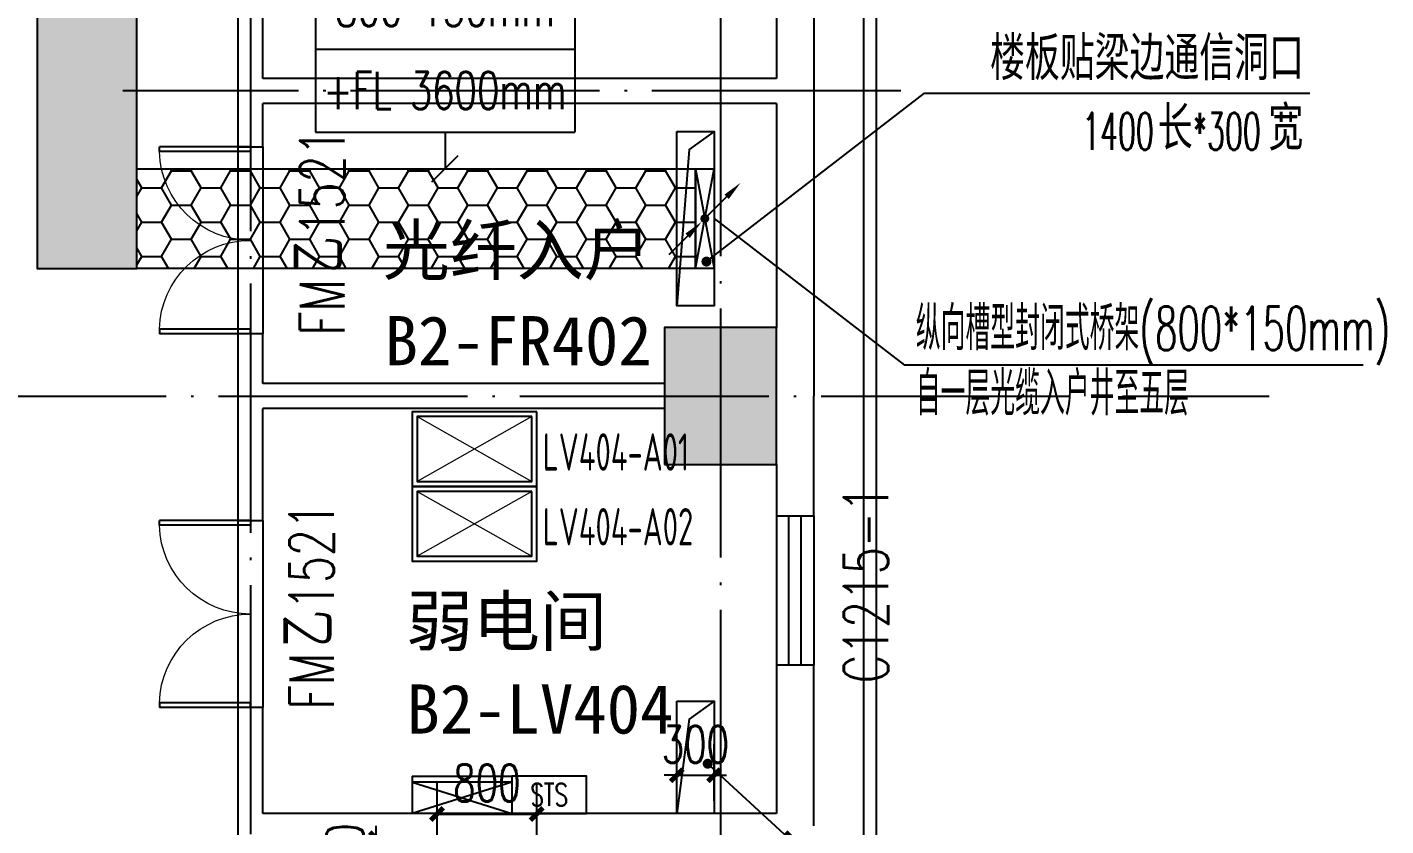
# Model space of a CAD drawing. Extents: x -18502 to 259858, y -468734 to 127958.
# Drawn here: x 71232 to 82145, y -299763 to -293351 of the extents above; entities that cross this region are included whole.
import ezdxf
from ezdxf.enums import TextEntityAlignment as Align

# ---------------------------------------------------------------- set-up
doc = ezdxf.new("R2010")
doc.units = 0
doc.header["$LTSCALE"] = 1000
doc.linetypes.add('参照-弱电底图$0$DOTE', pattern=[2.42, 2, -0.2, 0.02, -0.2])
doc.layers.get('0').update_dxf_attribs({"linetype": 'CONTINUOUS'})
doc.layers.get('Defpoints').update_dxf_attribs({"linetype": 'CONTINUOUS'})
for name, color, linetype in [('0桥架标注-垂直', 6, 'CONTINUOUS'), ('0桥架标注-走廊', 1, 'CONTINUOUS'), ('参照-弱电底图$0$0弱电机柜', 3, 'CONTINUOUS'), ('参照-弱电底图$0$0弱电机柜编号', 3, 'CONTINUOUS'), ('参照-弱电底图$0$COLUMN', 2, 'CONTINUOUS'), ('参照-弱电底图$0$DIM_LEAD', 3, 'CONTINUOUS'), ('参照-弱电底图$0$DOOR_FIRE', 4, 'CONTINUOUS'), ('参照-弱电底图$0$DOOR_FIRE_TEXT', 7, 'CONTINUOUS'), ('参照-弱电底图$0$DOTE', 14, '参照-弱电底图$0$DOTE'), ('参照-弱电底图$0$DQ-电气楼板开洞', 5, 'CONTINUOUS'), ('参照-弱电底图$0$IT设备', 5, 'CONTINUOUS'), ('参照-弱电底图$0$PUB_DIM', 3, 'CONTINUOUS'), ('参照-弱电底图$0$PUB_HATCH', 8, 'CONTINUOUS'), ('参照-弱电底图$0$PUB_TEXT', 7, 'CONTINUOUS'), ('参照-弱电底图$0$RAIL', 163, 'CONTINUOUS'), ('参照-弱电底图$0$WALL', 2, 'CONTINUOUS'), ('参照-弱电底图$0$WINDOW', 4, 'CONTINUOUS'), ('参照-弱电底图$0$WINDOW_TEXT', 7, 'CONTINUOUS'), ('参照-弱电底图$0$图层1-房间名称', 4, 'CONTINUOUS'), ('参照-弱电底图$0$图层1-房间编号', 51, 'CONTINUOUS'), ('参照-弱电底图$0$通信留洞', 111, 'CONTINUOUS'), ('参照-生产网桥架$0$EQUIP-箱柜', 3, 'CONTINUOUS'), ('参照-生产网桥架$0$LWIRE', 4, 'CONTINUOUS'), ('参照-生产网桥架$0$T通信桥架-主', 5, 'CONTINUOUS')]:
    doc.layers.add(name, color=color, linetype=linetype)
doc.styles.add('hzdf2', font='romans2.shx', dxfattribs={"width": 0.75, "height": 3.5, "bigfont": 'hzdf2.shx'})
doc.styles.add('STDTEXT', font='romans2.shx', dxfattribs={"bigfont": 'hzdf2.shx'})
doc.styles.add('参照-弱电底图$0$_TCH_DIM', font='SIMPLEX', dxfattribs={"width": 0.8, "bigfont": 'HZTXT.shx'})
doc.styles.add('参照-弱电底图$0$_TCH_DIM_T3', font='SIMPLEX', dxfattribs={"width": 0.705882, "bigfont": 'GBCBIG.shx'})
doc.styles.add('参照-弱电底图$0$_TCH_WINDOW', font='SIMPLEX', dxfattribs={"height": 3.5, "bigfont": 'GBCBIG.shx'})
doc.styles.add('参照-弱电底图$0$_TEL_ATTDEF', font='ROMANS2', dxfattribs={"width": 0.8, "height": 3, "bigfont": 'AllInOneBig.shx'})
doc.styles.add('参照-弱电底图$0$_TEL_DIM', font='SIMPLEX', dxfattribs={"width": 0.8, "height": 3.5, "bigfont": 'HZTXT.shx'})
doc.styles.add('参照-弱电底图$0$AUDIT_D_250910134057-0', font='simhei.ttf', dxfattribs={"width": 0.8})
doc.styles.add('参照-弱电底图$0$HZDF2', font='gbenor.shx', dxfattribs={"width": 0.7, "height": 300, "bigfont": 'gbcbig.shx'})
doc.styles.add('参照-生产网桥架$0$_TEL_DIM', font='SIMPLEX', dxfattribs={"width": 0.8, "height": 3.5, "bigfont": 'HZTXT'})
doc.styles.add('参照-生产网桥架$0$STANDARD', font='GBENOR', dxfattribs={"bigfont": 'GBCBIG'})
doc.dimstyles.new('参照-弱电底图$0$_TCH_ARCH&&100', dxfattribs={"dimtxt": 297.5, "dimasz": 100, "dimexe": 250, "dimexo": 300, "dimgap": 100, "dimtad": 1, "dimdec": 0, "dimzin": 0, "dimdsep": 46, "dimtxsty": '参照-弱电底图$0$_TCH_DIM_T3', "dimblk": '参照-弱电底图$0$_ArchTick', "dimcen": 0.09, "dimclrt": 7, "dimazin": 2, "dimtfac": 1, "dimtdec": 0, "dimtix": 1, "dimtmove": 2, "dimatfit": 3, "dimfxl": 1, "dimtolj": 1, "dimtzin": 0, "dimarcsym": 0})

# ---------------------------------------------------------------- blocks, each defined once
blk = doc.blocks.new('*U9')
for p, q in [((-566.7, 800), (266.8, 800)), ((-566.7, 800), (-566.7, 0)), ((266.8, 800), (266.8, 0)), ((-566.7, 533.3), (266.8, 533.3)), ((-566.7, 266.7), (266.8, 266.7)), ((-566.7, 0), (266.8, 0))]:
    blk.add_line(p, q)
at = {"color": 7, "style": 'STDTEXT', "width": 0.75}
for tag, p in [('TRAYNO', (-466.7, 666.7)), ('TRAYSIZE', (-466.7, 400)), ('INSTALLELEVATION', (-466.7, 133.3))]:
    blk.add_attdef(tag, text='', height=200, dxfattribs=at).set_placement(p, align=Align.MIDDLE_LEFT)
blk = doc.blocks.new('参照-生产网桥架$0$$TelecSys$00000081')
for p, q in [((0.104, 0.104), (0.104, 0.104)), ((-0.104, -0.104), (-0.104, -0.104)), ((-1.15, -1.15), (-0.55, -0.55))]:
    blk.add_line(p, q)
at = {"const_width": 0.142}
blk.add_lwpolyline([(0.071, 0, 1), (-0.071, 0, 1)], format="xyb", close=True, dxfattribs=at)
blk.add_solid([(-0.62, -0.48), (-0.48, -0.62), (-0.1, -0.1)])
at = {"style": '参照-生产网桥架$0$STANDARD', "width": 0.8, "flags": 9}
blk.add_attdef('A', (0, 0), '', height=0.00002, rotation=180, dxfattribs=at)
blk = doc.blocks.new('参照-生产网桥架$0$$TelecSys$00000079')
for p, q in [((0.7, 0.7), (0, 0)), ((0.104, 0.104), (0.104, 0.104)), ((-0.104, -0.104), (-0.104, -0.104))]:
    blk.add_line(p, q)
at = {"const_width": 0.142}
blk.add_lwpolyline([(-0.071, 0, 1), (0.071, 0, 1)], format="xyb", close=True, dxfattribs=at)
blk.add_solid([(0.63, 0.77), (0.77, 0.63), (1.15, 1.15)])
at = {"style": '参照-生产网桥架$0$STANDARD', "width": 0.8, "flags": 9}
blk.add_attdef('A', (0, 0), '', height=0.00002, dxfattribs=at)
blk = doc.blocks.new('参照-生产网桥架$0$800X150紫色')
at = {"color": 6}
for p, q in [((-400, 150), (400, 0)), ((400, 150), (-400, 0))]:
    blk.add_line(p, q, dxfattribs=at)
blk.add_lwpolyline([(-400, 150), (400, 150), (400, 0), (-400, 0)], close=True, dxfattribs=at)
blk = doc.blocks.new('参照-生产网桥架$0$$equip_U$00001151(zhang)')
at = {"xscale": 0.002, "yscale": 0.002, "zscale": 0.002}
blk.add_blockref('参照-生产网桥架$0$800X150紫色', (0, 0), dxfattribs=at)
at = {"color": 7, "style": '参照-生产网桥架$0$_TEL_DIM', "flags": 1}
for tag in ['A', 'REMARK']:
    blk.add_attdef(tag, text='', height=0.00002, dxfattribs=at).set_placement((0, 0), align=Align.MIDDLE_CENTER)
blk = doc.blocks.new('参照-弱电底图$0$_ArchTick')
at = {"color": 0, "linetype": 'ByBlock', "const_width": 0.4}
blk.add_lwpolyline([(-0.5, -0.5), (0.5, 0.5)], dxfattribs=at)
blk = doc.blocks.new('*D77')
at = {"layer": 'Defpoints', "color": 0, "transparency": 16777216}
for p in [(-1020484, -705026), (-1019684, -705026), (-1019684, -705571)]:
    blk.add_point(p, dxfattribs=at)
at = {"layer": '参照-弱电底图$0$PUB_DIM', "color": 0, "lineweight": -2, "transparency": 16777216}
for p, q in [((-1020484, -705326), (-1020484, -705821)), ((-1019684, -705326), (-1019684, -705821)), ((-1020484, -705571), (-1019684, -705571))]:
    blk.add_line(p, q, dxfattribs=at)
at = {"layer": '参照-弱电底图$0$PUB_DIM', "color": 0, "lineweight": -2, "transparency": 16777216, "xscale": 100, "yscale": 100, "zscale": 100, "rotation": 180}
blk.add_blockref('参照-弱电底图$0$_ArchTick', (-1020484, -705571), dxfattribs=at)
at = {"layer": '参照-弱电底图$0$PUB_DIM', "color": 0, "lineweight": -2, "transparency": 16777216, "xscale": 100, "yscale": 100, "zscale": 100}
blk.add_blockref('参照-弱电底图$0$_ArchTick', (-1019684, -705571), dxfattribs=at)
at = {"layer": '参照-弱电底图$0$PUB_DIM', "color": 7, "transparency": 16777216, "insert": (-1020084, -705322), "char_height": 297.5, "attachment_point": 5, "style": '参照-弱电底图$0$_TCH_DIM_T3'}
blk.add_mtext('\\A1;800', dxfattribs=at)
blk = doc.blocks.new('*D78')
at = {"layer": 'Defpoints', "color": 0, "transparency": 16777216}
for p in [(-1020952, -704726), (-1020484, -704726), (-1020484, -705026)]:
    blk.add_point(p, dxfattribs=at)
at = {"layer": '参照-弱电底图$0$PUB_DIM', "color": 0, "lineweight": -2, "transparency": 16777216}
for p, q in [((-1020952, -704726), (-1020952, -704626)), ((-1020784, -704726), (-1021202, -704726)), ((-1020952, -705026), (-1020952, -704726)), ((-1020784, -705026), (-1021202, -705026)), ((-1020952, -705026), (-1020952, -705126))]:
    blk.add_line(p, q, dxfattribs=at)
at = {"layer": '参照-弱电底图$0$PUB_DIM', "color": 0, "lineweight": -2, "transparency": 16777216, "xscale": 100, "yscale": 100, "zscale": 100}
for p, rotation in [((-1020952, -704726), 270), ((-1020952, -705026), 90)]:
    blk.add_blockref('参照-弱电底图$0$_ArchTick', p, dxfattribs=dict(at, rotation=rotation))
at = {"layer": '参照-弱电底图$0$PUB_DIM', "color": 7, "transparency": 16777216, "insert": (-1021201, -704876), "char_height": 297.5, "attachment_point": 5, "rotation": 90, "style": '参照-弱电底图$0$_TCH_DIM_T3'}
blk.add_mtext('\\A1;300', dxfattribs=at)
blk = doc.blocks.new('*D79')
at = {"layer": 'Defpoints', "color": 0, "transparency": 16777216}
for p in [(-1019684, -702781), (-1020484, -703276), (-1019684, -703276)]:
    blk.add_point(p, dxfattribs=at)
at = {"layer": '参照-弱电底图$0$PUB_DIM', "color": 0, "lineweight": -2, "transparency": 16777216}
for p, q in [((-1020484, -702976), (-1020484, -702531)), ((-1019684, -702976), (-1019684, -702531)), ((-1020484, -702781), (-1019684, -702781))]:
    blk.add_line(p, q, dxfattribs=at)
at = {"layer": '参照-弱电底图$0$PUB_DIM', "color": 0, "lineweight": -2, "transparency": 16777216, "xscale": 100, "yscale": 100, "zscale": 100, "rotation": 180}
blk.add_blockref('参照-弱电底图$0$_ArchTick', (-1020484, -702781), dxfattribs=at)
at = {"layer": '参照-弱电底图$0$PUB_DIM', "color": 0, "lineweight": -2, "transparency": 16777216, "xscale": 100, "yscale": 100, "zscale": 100}
blk.add_blockref('参照-弱电底图$0$_ArchTick', (-1019684, -702781), dxfattribs=at)
at = {"layer": '参照-弱电底图$0$PUB_DIM', "color": 7, "transparency": 16777216, "insert": (-1020084, -702532), "char_height": 297.5, "attachment_point": 5, "style": '参照-弱电底图$0$_TCH_DIM_T3'}
blk.add_mtext('\\A1;800', dxfattribs=at)
blk = doc.blocks.new('*D80')
at = {"layer": 'Defpoints', "color": 0, "transparency": 16777216}
for p in [(-1020974, -702976), (-1020484, -702976), (-1020484, -703276)]:
    blk.add_point(p, dxfattribs=at)
at = {"layer": '参照-弱电底图$0$PUB_DIM', "color": 0, "lineweight": -2, "transparency": 16777216}
for p, q in [((-1020974, -702976), (-1020974, -702876)), ((-1020784, -702976), (-1021224, -702976)), ((-1020974, -703276), (-1020974, -702976)), ((-1020784, -703276), (-1021224, -703276)), ((-1020974, -703276), (-1020974, -703376))]:
    blk.add_line(p, q, dxfattribs=at)
at = {"layer": '参照-弱电底图$0$PUB_DIM', "color": 0, "lineweight": -2, "transparency": 16777216, "xscale": 100, "yscale": 100, "zscale": 100}
for p, rotation in [((-1020974, -702976), 270), ((-1020974, -703276), 90)]:
    blk.add_blockref('参照-弱电底图$0$_ArchTick', p, dxfattribs=dict(at, rotation=rotation))
at = {"layer": '参照-弱电底图$0$PUB_DIM', "color": 7, "transparency": 16777216, "insert": (-1021223, -703126), "char_height": 297.5, "attachment_point": 5, "rotation": 90, "style": '参照-弱电底图$0$_TCH_DIM_T3'}
blk.add_mtext('\\A1;300', dxfattribs=at)
blk = doc.blocks.new('*D81')
at = {"layer": 'Defpoints', "color": 0, "transparency": 16777216}
for p in [(-1018259, -702470), (-1018559, -702976), (-1018259, -702976)]:
    blk.add_point(p, dxfattribs=at)
at = {"layer": '参照-弱电底图$0$PUB_DIM', "color": 0, "lineweight": -2, "transparency": 16777216}
for p, q in [((-1018559, -702676), (-1018559, -702220)), ((-1018259, -702676), (-1018259, -702220)), ((-1018559, -702470), (-1018659, -702470)), ((-1018559, -702470), (-1018259, -702470)), ((-1018259, -702470), (-1018159, -702470))]:
    blk.add_line(p, q, dxfattribs=at)
at = {"layer": '参照-弱电底图$0$PUB_DIM', "color": 0, "lineweight": -2, "transparency": 16777216, "xscale": 100, "yscale": 100, "zscale": 100}
blk.add_blockref('参照-弱电底图$0$_ArchTick', (-1018559, -702470), dxfattribs=at)
at = {"layer": '参照-弱电底图$0$PUB_DIM', "color": 0, "lineweight": -2, "transparency": 16777216, "xscale": 100, "yscale": 100, "zscale": 100, "rotation": 180}
blk.add_blockref('参照-弱电底图$0$_ArchTick', (-1018259, -702470), dxfattribs=at)
at = {"layer": '参照-弱电底图$0$PUB_DIM', "color": 7, "transparency": 16777216, "insert": (-1018409, -702222), "char_height": 297.5, "attachment_point": 5, "style": '参照-弱电底图$0$_TCH_DIM_T3'}
blk.add_mtext('\\A1;300', dxfattribs=at)
blk = doc.blocks.new('*D82')
at = {"layer": 'Defpoints', "color": 0, "transparency": 16777216}
for p in [(-1018259, -702976), (-1017634, -702976), (-1018259, -705026)]:
    blk.add_point(p, dxfattribs=at)
at = {"layer": '参照-弱电底图$0$PUB_DIM', "color": 0, "lineweight": -2, "transparency": 16777216}
for p, q in [((-1017959, -702976), (-1017384, -702976)), ((-1017634, -705026), (-1017634, -702976)), ((-1017959, -705026), (-1017384, -705026))]:
    blk.add_line(p, q, dxfattribs=at)
at = {"layer": '参照-弱电底图$0$PUB_DIM', "color": 0, "lineweight": -2, "transparency": 16777216, "xscale": 100, "yscale": 100, "zscale": 100}
for p, rotation in [((-1017634, -702976), 90), ((-1017634, -705026), 270)]:
    blk.add_blockref('参照-弱电底图$0$_ArchTick', p, dxfattribs=dict(at, rotation=rotation))
at = {"layer": '参照-弱电底图$0$PUB_DIM', "color": 7, "transparency": 16777216, "insert": (-1017883, -704001), "char_height": 297.5, "attachment_point": 5, "rotation": 90, "style": '参照-弱电底图$0$_TCH_DIM_T3'}
blk.add_mtext('\\A1;2050', dxfattribs=at)
blk = doc.blocks.new('参照-弱电底图$0$$DorLib2D$00000002')
at = {"color": 0}
for p, q in [((-0.5, 0), (-0.5, 0.4875)), ((-0.475, 0.4875), (-0.5, 0.4875)), ((-0.475, 0), (-0.475, 0.4875)), ((0.475, 0), (0.475, 0.4875)), ((0.475, 0.4875), (0.5, 0.4875)), ((0.5, 0), (0.5, 0.4875)), ((-0.5, 0), (-0.475, 0)), ((0.5, 0), (0.475, 0))]:
    blk.add_line(p, q, dxfattribs=at)
at = {"color": 0, "lineweight": 13}
for centre, start, end in [((-0.4875, 0), 0, 88.53072), ((0.4875, 0), 91.46928, 180)]:
    blk.add_arc(centre, 0.4875, start, end, dxfattribs=at)
blk = doc.blocks.new('参照-弱电底图$0$$WINLIB2D$00000001')
at = {"color": 0}
for points in [[(-0.5, 0.5), (-0.5, -0.5)], [(-0.5, 0.5), (0.5, 0.5)], [(0.5, -0.5), (0.5, 0.5)], [(0.5, 0.1667), (-0.5, 0.1667)], [(0.5, -0.1667), (-0.5, -0.1667)], [(-0.5, -0.5), (0.5, -0.5)]]:
    blk.add_lwpolyline(points, dxfattribs=at)
blk = doc.blocks.new('参照-弱电底图$0$_FZH')
at = {"color": 0}
blk.add_lwpolyline([(-0.5, -0.5), (0.5, -0.5), (0.5, 0.5), (-0.5, 0.5)], close=True, dxfattribs=at)
at = {"layer": '参照-弱电底图$0$PUB_HATCH', "color": 0}
blk.add_solid([(-0.5, -0.5), (0.5, -0.5), (-0.5, 0.5), (0.5, 0.5)], dxfattribs=at)
blk = doc.blocks.new('参照-弱电底图$0$机柜1000X600')
at = {"color": 3, "linetype": 'ByBlock', "lineweight": 5}
for p, q in [((560, -960), (40, -40)), ((560, -40), (40, -960))]:
    blk.add_line(p, q, dxfattribs=at)
at = {"color": 3}
for points in [[(600, 0), (600, -1000), (0, -1000), (0, 0)], [(560, -40), (560, -960), (40, -960), (40, -40)]]:
    blk.add_lwpolyline(points, close=True, dxfattribs=at)
blk = doc.blocks.new('参照-弱电底图$0$$equip_U$00000615(zhang)')
at = {"xscale": 0.002, "yscale": 0.002, "zscale": 0.002}
blk.add_blockref('参照-弱电底图$0$机柜1000X600', (0, 0), dxfattribs=at)
at = {"color": 7, "style": '参照-弱电底图$0$_TEL_DIM', "flags": 1}
for tag in ['A', 'REMARK']:
    blk.add_attdef(tag, text='', height=0.00002, dxfattribs=at).set_placement((0, 0), align=Align.MIDDLE_CENTER)
blk = doc.blocks.new('参照-弱电底图$0$ODF800x300')
at = {"layer": '参照-弱电底图$0$IT设备'}
for p, q in [((0, 300), (-800, 300)), ((-800, 300), (-800, 0)), ((0, 300), (0, 0)), ((0, 300), (0, 0)), ((-800, 0), (0, 0))]:
    blk.add_line(p, q, dxfattribs=at)
at = {"layer": '参照-弱电底图$0$IT设备', "linetype": 'ByBlock'}
for p, q in [((-800, 250), (0, 250)), ((-800, 250), (0, 0)), ((0, 250), (-800, 0))]:
    blk.add_line(p, q, dxfattribs=at)
blk = doc.blocks.new('参照-弱电底图$0$$equip_U$00000323(zhang)')
at = {"xscale": 0.002, "yscale": 0.002, "zscale": 0.002}
blk.add_blockref('参照-弱电底图$0$ODF800x300', (1.6, 0), dxfattribs=at)
at = {"color": 7, "style": '参照-弱电底图$0$_TEL_DIM', "flags": 1}
for tag in ['A', 'REMARK']:
    blk.add_attdef(tag, text='', height=0.00002, dxfattribs=at).set_placement((0, 0), align=Align.MIDDLE_CENTER)
blk = doc.blocks.new('参照-弱电底图$0$$equip_U$00000958(zhang)')
at = {"ltscale": 100}
blk.add_blockref('参照-弱电底图$0$$equip_U$00000323(zhang)', (-1.6, 0), dxfattribs=at)
at = {"color": 7, "style": '参照-弱电底图$0$_TEL_DIM', "flags": 1}
for tag in ['A', 'REMARK']:
    blk.add_attdef(tag, text='', height=0.00002, dxfattribs=at).set_placement((0, 0), align=Align.MIDDLE_CENTER)
blk = doc.blocks.new('参照-弱电底图$0$QING600')
at = {"color": 4, "ltscale": 100}
blk.add_lwpolyline([(-300, -300), (300, -300), (300, 0), (-300, 0)], close=True, dxfattribs=at)
blk = doc.blocks.new('参照-弱电底图$0$$equip_U$00001152(zhang)')
at = {"xscale": 0.002, "yscale": 0.002, "zscale": 0.002}
blk.add_blockref('参照-弱电底图$0$QING600', (0.6, 0), dxfattribs=at)
at = {"color": 7, "style": '参照-弱电底图$0$_TEL_DIM', "flags": 1}
for tag in ['A', 'REMARK']:
    blk.add_attdef(tag, text='', height=0.00002, dxfattribs=at).set_placement((0, 0), align=Align.MIDDLE_CENTER)
at = {"color": 7, "style": '参照-弱电底图$0$_TEL_DIM', "width": 0.7}
blk.add_attdef('STS', text='', height=0.36, dxfattribs=at).set_placement((0.6, -0.3), align=Align.MIDDLE_CENTER)
at = {"color": 7, "style": '参照-弱电底图$0$_TEL_DIM'}
blk.add_attdef('$TEXT$', text='', height=0.00002, dxfattribs=at).set_placement((0, -0.6), align=Align.MIDDLE_CENTER)
blk = doc.blocks.new('参照-弱电底图$0$柴发洞口916')
at = {"layer": '参照-弱电底图$0$DQ-电气楼板开洞'}
h = blk.add_hatch(dxfattribs=at)
h.set_pattern_fill('ANSI37', color=0, scale=50)
h.set_pattern_definition([(45, (0, 0), (-56.126601, 56.126601), []), (135, (0, 0), (-56.126601, -56.126601), [])])
h.paths.add_polyline_path([(-1020483.5, -702975.6), (-1019683.5, -702975.6), (-1019683.5, -703275.6), (-1020483.5, -703275.6)])
h.paths.add_polyline_path([(-1020483.5, -704725.6), (-1019683.5, -704725.6), (-1019683.5, -705025.6), (-1020483.5, -705025.6)])
h.paths.add_polyline_path([(-1018558.5, -702975.6), (-1018258.5, -702975.6), (-1018258.5, -705025.6), (-1018558.5, -705025.6)])
at = {"layer": '参照-弱电底图$0$DQ-电气楼板开洞', "color": 0}
for p, q in [((-1019683.5, -703125.6), (-1018260.7, -706333.3)), ((-1018410.7, -703935.6), (-1018260.7, -706333.3)), ((-1019683.5, -704787.3), (-1018260.7, -706333.3)), ((-1018260.7, -706333.3), (-1015228.4, -706333.3))]:
    blk.add_line(p, q, dxfattribs=at)
for points in [[(-1020483.5, -702975.6), (-1019683.5, -702975.6), (-1019683.5, -703275.6), (-1020483.5, -703275.6)], [(-1018558.5, -702975.6), (-1018258.5, -702975.6), (-1018258.5, -705025.6), (-1018558.5, -705025.6)], [(-1020483.5, -704725.6), (-1019683.5, -704725.6), (-1019683.5, -705025.6), (-1020483.5, -705025.6)]]:
    blk.add_lwpolyline(points, close=True, dxfattribs=at)
for points in [[(-1019683.5, -702975.6), (-1020383.9, -703028.4), (-1020483.5, -703275.6)], [(-1018258.5, -702975.6), (-1018465.6, -703138.4), (-1018558.5, -705025.6)], [(-1019683.5, -704725.6), (-1020375.1, -704802.8), (-1020483.5, -705025.6)]]:
    blk.add_lwpolyline(points, dxfattribs=at)
at = {"layer": '参照-弱电底图$0$DQ-电气楼板开洞', "color": 0, "const_width": 40}
for points in [[(-1019691.6, -703107.3, 1), (-1019675.4, -703143.9, 1)], [(-1018411.9, -703915.6, 1), (-1018409.4, -703955.6, 1)], [(-1019697.1, -704772.5, 1), (-1019670, -704802, 1)]]:
    blk.add_lwpolyline(points, format="xyb", close=True, dxfattribs=at)
at = {"layer": '参照-弱电底图$0$PUB_TEXT', "color": 0, "style": '参照-弱电底图$0$_TCH_DIM', "width": 0.8}
for s, p in [('楼板开洞，桥架安装', (-1017864.7, -705773.3)), ('后做防火封堵', (-1017864.7, -706228.3))]:
    blk.add_text(s, height=350, dxfattribs=at).set_placement(p)
at = {"layer": '参照-弱电底图$0$PUB_DIM', "color": 0}
for p1, p2, distance, picture, middle in [((-1018558.5, -702975.6), (-1018258.5, -702975.6), 505.3, '*D81', (-1018408.5, -702221.6)), ((-1020483.5, -703275.6), (-1019683.5, -703275.6), 494.8, '*D79', (-1020083.5, -702532.1)), ((-1020483.5, -703275.6), (-1020483.5, -702975.6), 490.4, '*D80', (-1021222.7, -703125.6)), ((-1018258.5, -705025.6), (-1018258.5, -702975.6), -624.3, '*D82', (-1017883, -704000.6)), ((-1020483.5, -705025.6), (-1020483.5, -704725.6), 468.8, '*D78', (-1021201, -704875.6)), ((-1020483.5, -705025.6), (-1019683.5, -705025.6), -545.5, '*D77', (-1020083.5, -705322.3))]:
    dim = blk.add_aligned_dim(p1=p1, p2=p2, distance=distance, dimstyle='参照-弱电底图$0$_TCH_ARCH&&100', dxfattribs=at)
    dim.commit()
    dim.dimension.update_dxf_attribs({"geometry": picture, "text_midpoint": middle})

msp = doc.modelspace()

# ---------------------------------------------------------------- hatches: boundary and pattern name
at = {"layer": '参照-生产网桥架$0$T通信桥架-主'}
h = msp.add_hatch(dxfattribs=at)
h.set_pattern_fill('HONEY', color=256, scale=100, angle=-90)
h.set_pattern_definition([(270, (11237.56, -459102.2), (137.4815, -238.125), [158.75, -317.5]), (30, (11237.56, -459102.2), (137.48155, 238.12497), [158.75, -317.5]), (330, (11237.56, -459102.2), (274.96305, -3e-05), [-317.5, 158.75])])
h.paths.add_polyline_path([(72112.5, -274212.8), (71312.5, -274212.8), (71312.5, -295287.8), (72112.5, -295287.8)])
h = msp.add_hatch(dxfattribs=at)
h.set_pattern_fill('HONEY', color=256, scale=100)
h.set_pattern_definition([(0, (0, -97355.43), (238.125, 137.4815), [158.75, -317.5]), (120, (0, -97355.43), (-238.12497, 137.48155), [158.75, -317.5]), (60, (0, -97355.43), (3e-05, 274.96305), [-317.5, 158.75])])
h.paths.add_polyline_path([(76600, -294487.7), (76600, -295287.7), (72112.5, -295287.8), (72112.5, -294487.8)])

# ---------------------------------------------------------------- linework, layer by layer
at = {"layer": '0桥架标注-垂直'}
for p in [(76750, -294887.7), (81963, -296063.6)]:
    msp.add_line(p, (78278.5, -296063.6), dxfattribs=at)
at = {"layer": '0桥架标注-走廊'}
for p, q in [((74588.4, -294193), (74588.4, -294487.7)), ((74481.4, -294593.7), (74693.6, -294381.6))]:
    msp.add_line(p, q, dxfattribs=at)
at = {"layer": '参照-弱电底图$0$DIM_LEAD', "color": 8}
for p, q in [((76688, -295232.8), (78439.6, -293880.8)), ((78439.6, -293880.8), (81534.1, -293880.8)), ((76698, -299264.2), (78681.8, -301084.3))]:
    msp.add_line(p, q, dxfattribs=at)
at = {"layer": '参照-弱电底图$0$DIM_LEAD', "color": 8, "const_width": 40}
for points in [[(76672.2, -295245, 1), (76703.8, -295220.6, 1)], [(76683.3, -299250.7, 1), (76712.7, -299277.8, 1)]]:
    msp.add_lwpolyline(points, format="xyb", close=True, dxfattribs=at)
at = {"layer": '参照-弱电底图$0$DOOR_FIRE', "color": 8}
for p, q in [((72925, -294312.4), (72925, -295812.4)), ((73125, -294312.4), (73125, -295812.4)), ((72925, -297312.6), (72925, -298812.6)), ((73125, -297312.6), (73125, -298812.6))]:
    msp.add_line(p, q, dxfattribs=at)
at = {"layer": '参照-弱电底图$0$DOTE', "color": 8}
for p, q in [((73025, -247009.7), (73025, -308531.8)), ((76800, -247209.7), (76800, -308731.8)), ((78250, -293862.7), (72000, -293862.7)), ((-4670.9, -296312.7), (81207.9, -296312.7)), ((-4670.9, -296312.7), (81118.8, -296312.7))]:
    msp.add_line(p, q, dxfattribs=at)
at = {"layer": '参照-弱电底图$0$RAIL', "color": 8}
for points in [[(78050, -279512.7), (78050, -305662.7), (59700, -305662.7), (59700, -305162.7)], [(77950, -279512.7), (77950, -305562.7), (59800, -305562.7), (59800, -305162.7)]]:
    msp.add_lwpolyline(points, dxfattribs=at)
at = {"layer": '参照-弱电底图$0$WALL', "color": 8}
for p, q in [((77550, -288212.7), (77550, -293862.7)), ((77250, -288762.7), (77250, -293762.7)), ((72925, -290612.2), (72925, -293862.7)), ((73125, -293762.7), (73125, -290612.2)), ((77250, -293762.7), (73125, -293762.7)), ((72925, -293862.7), (72925, -294312.4)), ((77550, -293862.7), (77550, -296312.7)), ((77250, -293962.7), (73125, -293962.7)), ((73125, -294312.4), (73125, -293962.7)), ((77250, -293962.7), (77250, -295762.7)), ((72925, -294312.4), (73125, -294312.4)), ((73125, -295812.4), (72925, -295812.4)), ((72925, -295812.4), (72925, -296312.7)), ((73125, -296212.7), (73125, -295812.4)), ((76350, -296212.7), (73125, -296212.7)), ((72925, -296312.7), (72925, -297312.6)), ((77550, -297273), (77550, -296312.7)), ((76350, -296412.7), (73125, -296412.7)), ((73125, -297312.6), (73125, -296412.7)), ((77250, -296862.7), (77250, -297273)), ((77250, -297273), (77550, -297273)), ((72925, -297312.6), (73125, -297312.6)), ((77550, -298473), (77250, -298473)), ((77250, -298473), (77250, -299662.7)), ((77550, -299762.7), (77550, -298473)), ((73125, -298812.6), (72925, -298812.6)), ((72925, -298812.6), (72925, -299762.7)), ((73125, -299662.7), (73125, -298812.6)), ((77250, -299662.7), (73125, -299662.7)), ((72925, -299762.7), (72925, -300612.7))]:
    msp.add_line(p, q, dxfattribs=at)
at = {"layer": '参照-弱电底图$0$通信留洞', "color": 8}
for points in [[(76450, -294187.7), (76750, -294187.7), (76750, -295587.7), (76450, -295587.7)], [(76450, -298762.7), (76750, -298762.7), (76750, -299662.7), (76450, -299662.7)]]:
    msp.add_lwpolyline(points, close=True, dxfattribs=at)
for points in [[(76750, -294187.7), (76549.6, -294332.5), (76450, -295587.7)], [(76750, -298762.7), (76549.6, -298907.5), (76450, -299662.7)]]:
    msp.add_lwpolyline(points, dxfattribs=at)
at = {"layer": '参照-生产网桥架$0$T通信桥架-主', "color": 5}
msp.add_lwpolyline([(72112.5, -274212.8), (71312.5, -274212.8), (71312.5, -295287.8), (72112.5, -295287.8)], close=True, dxfattribs=at)
at = {"layer": '参照-生产网桥架$0$T通信桥架-主'}
msp.add_lwpolyline([(76600, -294487.7), (76600, -295287.7), (72112.5, -295287.8), (72112.5, -294487.8)], close=True, dxfattribs=at)

# ---------------------------------------------------------------- block references
at = {"layer": '0桥架标注-走廊'}
ref = msp.add_blockref('*U9', (74963.3, -294193), dxfattribs=dict(at, xscale=2.5, yscale=2.5, zscale=2.5))
ref.add_attrib('TRAYNO', '单层槽型封闭式桥架', dxfattribs={"layer": '0', "color": 7, "height": 300, "style": 'hzdf2', "width": 0.7}).set_placement((74588.4, -292526.4), align=Align.MIDDLE_CENTER)
ref.add_attrib('TRAYSIZE', '800*150mm', dxfattribs={"layer": '0', "color": 7, "height": 300, "style": 'hzdf2', "width": 0.7}).set_placement((74588.4, -293193), align=Align.MIDDLE_CENTER)
ref.add_attrib('INSTALLELEVATION', '+FL 3600mm', dxfattribs={"layer": '0', "color": 7, "height": 300, "style": 'hzdf2', "width": 0.7}).set_placement((74588.4, -293859.7), align=Align.MIDDLE_CENTER)
at = {"layer": '参照-弱电底图$0$0弱电机柜', "xscale": -500, "yscale": 500, "zscale": 500, "rotation": 270}
for p in [(75325, -297037.8), (75325, -297637.8)]:
    msp.add_blockref('参照-弱电底图$0$$equip_U$00000615(zhang)', p, dxfattribs=at)
at = {"layer": '参照-弱电底图$0$0弱电机柜', "xscale": -500, "yscale": 500, "zscale": 500}
msp.add_blockref('参照-弱电底图$0$$equip_U$00000958(zhang)', (74325, -299662.8), dxfattribs=at)
at = {"layer": '参照-弱电底图$0$0弱电机柜'}
ref = msp.add_blockref('参照-弱电底图$0$$equip_U$00001152(zhang)', (75125, -299362.8), dxfattribs=dict(at, xscale=500, yscale=500, zscale=500))
ref.add_attrib('STS', 'STS', dxfattribs={"layer": '0', "color": 7, "height": 180, "style": '参照-弱电底图$0$_TEL_ATTDEF', "width": 0.7}).set_placement((75425, -299512.8), align=Align.MIDDLE_CENTER)
ref.add_attrib('$TEXT$', 'REMARK', dxfattribs={"layer": '0', "color": 7, "height": 0.01, "style": '参照-弱电底图$0$_TEL_ATTDEF'}).set_placement((75125, -299662.8), align=Align.MIDDLE_CENTER)
at = {"layer": '参照-弱电底图$0$COLUMN', "color": 8, "xscale": 899.9999999250285, "yscale": 1100.000000040163, "zscale": 1100.000000040163}
msp.add_blockref('参照-弱电底图$0$_FZH', (76800, -296312.7), dxfattribs=at)
at = {"layer": '参照-弱电底图$0$DOOR_FIRE', "color": 8, "xscale": 1500, "yscale": -1500, "zscale": 200}
for p, rotation in [((73025, -295062.4), 269.9999999965588), ((73025, -298062.6), 269.9999999927305)]:
    msp.add_blockref('参照-弱电底图$0$$DorLib2D$00000002', p, dxfattribs=dict(at, rotation=rotation))
at = {"layer": '参照-弱电底图$0$DQ-电气楼板开洞', "color": 8}
msp.add_blockref('参照-弱电底图$0$柴发洞口916', (1095008.5, 403113), dxfattribs=at)
at = {"layer": '参照-弱电底图$0$WINDOW', "color": 8}
ref = msp.add_blockref('参照-弱电底图$0$$WINLIB2D$00000001', (77400, -297873), dxfattribs=dict(at, xscale=1200, yscale=-300, zscale=1200, rotation=269.9999999998298))
ref.add_attrib('A', 'C1215-1', (78148.3, -298617), dxfattribs={"layer": '参照-弱电底图$0$WINDOW_TEXT', "height": 357, "rotation": 90, "style": '参照-弱电底图$0$_TCH_WINDOW', "width": 0.705882})
at = {"layer": '参照-生产网桥架$0$EQUIP-箱柜', "xscale": 500, "yscale": 500, "zscale": 500, "rotation": 90}
msp.add_blockref('参照-生产网桥架$0$$equip_U$00001151(zhang)', (76750, -294887.7), dxfattribs=at)
at = {"layer": '参照-生产网桥架$0$LWIRE', "xscale": 250, "yscale": 250, "zscale": 250}
for name in ['参照-生产网桥架$0$$TelecSys$00000079', '参照-生产网桥架$0$$TelecSys$00000081']:
    msp.add_blockref(name, (76675, -294887.7), dxfattribs=at)

# ---------------------------------------------------------------- texts
at = {"layer": '0桥架标注-垂直', "color": 0, "style": 'hzdf2', "width": 0.6}
for s, p in [('纵向槽型封闭式桥架(800*150mm)', (78369.6, -295943.8)), ('自一层光缆入户井至五层', (78369.6, -296466.1))]:
    msp.add_text(s, height=350, dxfattribs=at).set_placement(p)
at = {"layer": '参照-弱电底图$0$0弱电机柜编号', "linetype": 'Continuous', "style": '参照-弱电底图$0$HZDF2', "width": 0.7}
for s, p in [('LV404-A01', (75372.9, -296911.5, 138.1)), ('LV404-A02', (75372.9, -297511.5, 138.1))]:
    msp.add_text(s, height=300, dxfattribs=at).set_placement(p)
at = {"layer": '参照-弱电底图$0$DOOR_FIRE_TEXT', "color": 8, "style": '参照-弱电底图$0$_TCH_WINDOW', "width": 0.705882}
for s, p in [('1521', (73779.8, -295029)), ('FM', (73779.8, -295827.9)), ('1521', (73695.9, -298029.2)), ('FM', (73695.9, -298828.1))]:
    msp.add_text(s, height=357, rotation=90, dxfattribs=at).set_placement(p)
at = {"layer": '参照-弱电底图$0$DOOR_FIRE_TEXT', "color": 8, "style": '参照-弱电底图$0$_TCH_WINDOW'}
for p in [(73779.8, -295323.9), (73695.9, -298324.1)]:
    msp.add_text('乙', height=405.1, rotation=90, dxfattribs=at).set_placement(p)
at = {"layer": '参照-弱电底图$0$PUB_TEXT', "color": 8, "style": '参照-弱电底图$0$_TCH_DIM'}
for s, height, width, p in [('楼板贴梁边通信洞口', 350, 0.8, (78966.4, -293775.8)), ('长', 350, 0.8, (80314, -294335.8)), ('宽', 350, 0.8, (81202, -294335.8)), ('1400', 297.5, 0.564706, (79706, -294335.8)), ('*300', 297.5, 0.564706, (80594, -294335.8))]:
    msp.add_text(s, height=height, dxfattribs=dict(at, width=width)).set_placement(p)
at = {"layer": '参照-弱电底图$0$图层1-房间名称', "color": 8, "style": '参照-弱电底图$0$AUDIT_D_250910134057-0'}
for s, p in [('光纤入户', (74089.2, -295337.9)), ('弱电间', (74274.8, -298316.6))]:
    msp.add_text(s, height=394.3, dxfattribs=at).set_placement(p)
at = {"layer": '参照-弱电底图$0$图层1-房间编号', "color": 8, "style": '参照-弱电底图$0$AUDIT_D_250910134057-0'}
for s, p in [('B2-FR402', (74102.8, -296064.8)), ('B2-LV404', (74277.7, -299022.1))]:
    msp.add_text(s, height=394.3, dxfattribs=at).set_placement(p)

doc.saveas('drawing.dxf')
